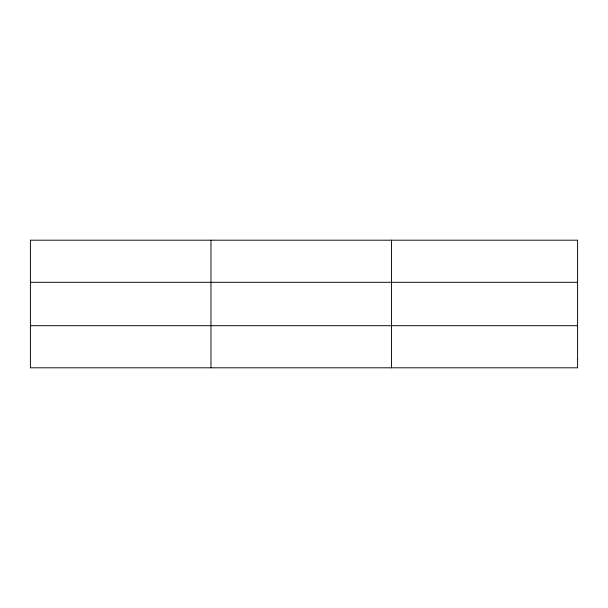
<?xml version="1.0" encoding="UTF-8"?>
<svg xmlns="http://www.w3.org/2000/svg" width="608" height="608" viewBox="0 0 608 608"><rect width="100%" height="100%" fill="white"/><g stroke="black" fill="none" stroke-linecap="round" stroke-linejoin="round"><path stroke-width="0.91" d="M210.976 240.198L210.976 367.802M391.552 240.198L391.552 367.802M30.4 282.31L577.6 282.31M30.4 325.69L577.6 325.69M577.6 359.381L577.6 367.802L30.4 367.802L30.4 240.198L577.6 240.198L577.6 359.381"/></g></svg>
